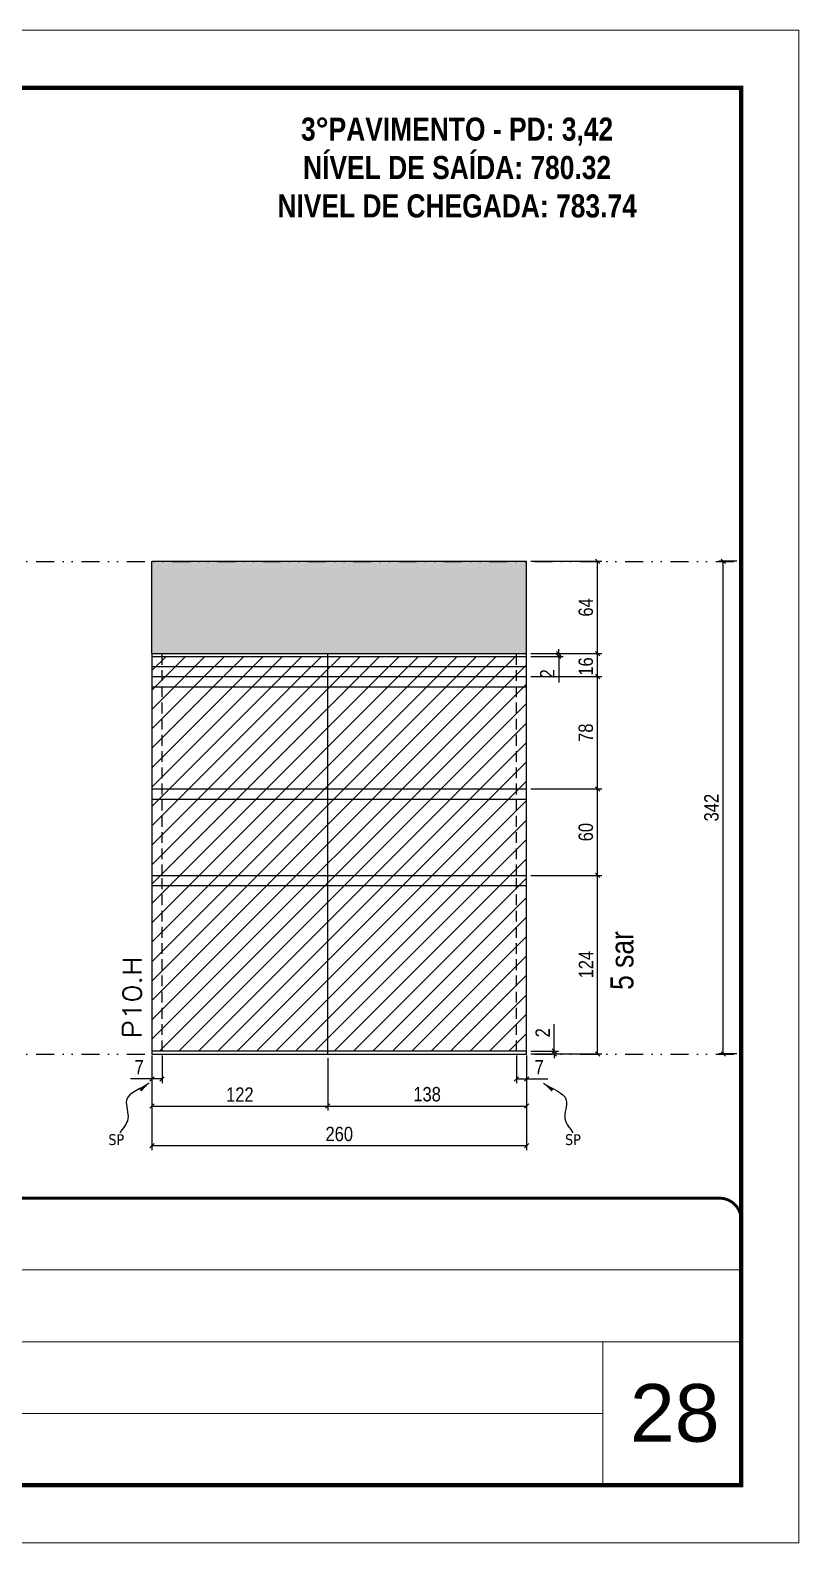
# Model space of a CAD drawing. Extents: x 14400 to 27878, y -21631 to 6985.
# Drawn here: x 20134 to 20667, y -957 to 93 of the extents above; entities that cross this region are included whole.
import ezdxf

# ---------------------------------------------------------------- set-up
doc = ezdxf.new("R2010")
doc.units = 0
for name, pattern in [('CONTINUO', [0]), ('DASHED', [0.75, 0.5, -0.25]), ('DIVIDE2', [0.625, 0.25, -0.125, 0, -0.125, 0, -0.125]), ('HIDDEN', [0.375, 0.25, -0.125])]:
    doc.linetypes.add(name, pattern=pattern)
for name, color, linetype, lineweight in [('CARIMBO', 255, 'Continuous', 9), ('Folhas', 255, 'Continuous', 9), ('Hachura', 251, 'Continuous', 9), ('SARRAFO DE PRESSAO', 251, 'DASHED', 9), ('Texto Seção', 7, 'Continuous', 15)]:
    doc.layers.add(name, color=color, linetype=linetype, lineweight=lineweight)
for name, color, linetype in [('COTA', 241, 'Continuous'), ('NOMENCLATURA', 7, 'Continuous'), ('Nível', 160, 'Continuous'), ('Painéis', 200, 'Continuous'), ('SARR_2.2x7', 40, 'Continuous'), ('Sarrafo de Pressão', 42, 'HIDDEN'), ('texto', 7, 'Continuous')]:
    doc.layers.add(name, color=color, linetype=linetype)
doc.styles.add('ARIAL', font='arial.ttf')
doc.styles.add('ARIAL_NARROW', font='ARIALN.TTF', dxfattribs={"height": 0.2})
doc.styles.add('COTA TECNICA', font='techl___.ttf', dxfattribs={"height": 10})
doc.styles.add('COTA TECNICA-50', font='techl___.ttf', dxfattribs={"height": 10})
doc.styles.add('REGUA-120', font='ROMANS.shx', dxfattribs={"height": 15})
doc.styles.add('ROMANC', font='techb___.ttf', dxfattribs={"height": 2.5})
doc.styles.get("Standard").update_dxf_attribs({"font": 'arial.ttf'})
doc.dimstyles.new('COTA PAINEL-50', dxfattribs={"dimtxt": 10, "dimasz": 3, "dimexe": 3, "dimexo": 3, "dimgap": 3, "dimtad": 1, "dimdec": 1, "dimzin": 12, "dimdsep": 46, "dimtxsty": 'COTA TECNICA-50', "dimblk1": 'OBLIQUE', "dimblk2": 'OBLIQUE', "dimsah": 1, "dimcen": 0.9, "dimclrd": 4, "dimclre": 4, "dimclrt": 240, "dimadec": 1, "dimazin": 3, "dimtfac": 1, "dimtdec": 1, "dimtmove": 0, "dimatfit": 3, "dimfxl": 1, "dimtolj": 1, "dimtzin": 12, "dimarcsym": 0})
doc.dimstyles.new('PAINEL', dxfattribs={"dimtxt": 10, "dimasz": 3, "dimexe": 3, "dimexo": 3, "dimgap": 3, "dimtad": 1, "dimdec": 1, "dimzin": 12, "dimdsep": 46, "dimtxsty": 'COTA TECNICA', "dimblk1": 'OBLIQUE', "dimblk2": 'OBLIQUE', "dimsah": 1, "dimcen": 0.9, "dimclrd": 4, "dimclre": 4, "dimclrt": 240, "dimadec": 1, "dimazin": 3, "dimtfac": 1, "dimtdec": 1, "dimtmove": 0, "dimatfit": 3, "dimfxl": 1, "dimtolj": 1, "dimtzin": 12, "dimarcsym": 0})
doc.dimstyles.get("Standard").update_dxf_attribs({"dimtxt": 0.18, "dimasz": 0.18, "dimexe": 0.18, "dimexo": 0.0625, "dimgap": 0.09, "dimtad": 0, "dimtih": 1, "dimtoh": 1, "dimdec": 4, "dimzin": 0, "dimdsep": 46, "dimtxsty": 'Standard', "dimcen": 0.09, "dimadec": 0, "dimazin": 0, "dimtfac": 1, "dimtdec": 4, "dimtofl": 0, "dimtmove": 0, "dimatfit": 3, "dimfxl": 1, "dimtolj": 1, "dimtzin": 0, "dimarcsym": 0})

# ---------------------------------------------------------------- blocks, each defined once
blk = doc.blocks.new('9999999999')
at = {"color": 30, "linetype": 'CONTINUO'}
for p, q in [((98564.6, 34379.6), (99584, 34379.6)), ((98564.6, 34329.8), (99488, 34329.8)), ((99584, 34329.8), (99488, 34329.8)), ((99488, 34329.8), (99488, 34230.2)), ((98564.6, 34280), (99488, 34280))]:
    blk.add_line(p, q, dxfattribs=at)
at = {"color": 30, "linetype": 'CONTINUO', "const_width": 2}
blk.add_lwpolyline([(99584, 34230.2), (99584, 34414.4, 0.414214), (99569, 34429.4), (98229, 34429.4, 0.414214), (98214, 34414.4), (98214, 34245.2, 0.414214), (98229, 34230.2), (99584, 34230.2)], format="xyb", dxfattribs=at)
at = {"layer": 'Folhas'}
blk.add_lwpolyline([(98139, 34190.2), (99624, 34190.2), (99624, 35240.2), (98139, 35240.2)], close=True, dxfattribs=at)
at = {"layer": 'Folhas', "color": 30, "const_width": 3}
blk.add_lwpolyline([(98214, 34230.2), (99584, 34230.2), (99584, 35200.2), (98214, 35200.2)], close=True, dxfattribs=at)
blk = doc.blocks.new('_Oblique')
at = {"color": 0, "linetype": 'ByBlock', "lineweight": -2}
blk.add_line((-0.5, -0.5), (0.5, 0.5), dxfattribs=at)
blk = doc.blocks.new('*D1429')
at = {"layer": 'COTA', "color": 4, "lineweight": -2, "transparency": 16777216}
for p, q in [((20218, -618.4), (20218, -684.1)), ((20478, -618.4), (20478, -684.1)), ((20478, -681.1), (20218, -681.1))]:
    blk.add_line(p, q, dxfattribs=at)
at = {"layer": 'Defpoints', "color": 0, "transparency": 16777216}
for p in [(20218, -615.4), (20478, -615.4), (20218, -681.1)]:
    blk.add_point(p, dxfattribs=at)
at = {"layer": 'COTA', "color": 4, "lineweight": -2, "transparency": 16777216, "xscale": 3, "yscale": 3, "zscale": 3, "rotation": 180}
blk.add_blockref('_Oblique', (20218, -681.1), dxfattribs=at)
at = {"layer": 'COTA', "color": 4, "lineweight": -2, "transparency": 16777216, "xscale": 3, "yscale": 3, "zscale": 3}
blk.add_blockref('_Oblique', (20478, -681.1), dxfattribs=at)
at = {"layer": 'COTA', "color": 240, "transparency": 16777216, "insert": (20348, -673), "char_height": 10, "attachment_point": 5, "style": 'COTA TECNICA'}
blk.add_mtext('\\A1;260', dxfattribs=at)
blk = doc.blocks.new('*D1430')
at = {"layer": 'COTA', "color": 4, "lineweight": -2, "transparency": 16777216}
for p, q in [((20471, -618.4), (20471, -637.7)), ((20478, -620.4), (20478, -637.7)), ((20471, -634.7), (20478, -634.7)), ((20478, -634.7), (20492.7, -634.7))]:
    blk.add_line(p, q, dxfattribs=at)
at = {"layer": 'Defpoints', "color": 0, "transparency": 16777216}
for p in [(20471, -615.4), (20478, -617.4), (20478, -634.7)]:
    blk.add_point(p, dxfattribs=at)
at = {"layer": 'COTA', "color": 4, "lineweight": -2, "transparency": 16777216, "xscale": 3, "yscale": 3, "zscale": 3, "rotation": 180}
blk.add_blockref('_Oblique', (20471, -634.7), dxfattribs=at)
at = {"layer": 'COTA', "color": 4, "lineweight": -2, "transparency": 16777216, "xscale": 3, "yscale": 3, "zscale": 3}
blk.add_blockref('_Oblique', (20478, -634.7), dxfattribs=at)
at = {"layer": 'COTA', "color": 240, "transparency": 16777216, "insert": (20486.8, -626.6), "char_height": 10, "attachment_point": 5, "style": 'COTA TECNICA-50'}
blk.add_mtext('\\A1;7', dxfattribs=at)
blk = doc.blocks.new('*D1431')
at = {"layer": 'COTA', "color": 4, "lineweight": -2, "transparency": 16777216}
for p, q in [((20225, -618.4), (20225, -637.7)), ((20218, -620.4), (20218, -637.7)), ((20218, -634.7), (20203.2, -634.7)), ((20225, -634.7), (20218, -634.7))]:
    blk.add_line(p, q, dxfattribs=at)
at = {"layer": 'Defpoints', "color": 0, "transparency": 16777216}
for p in [(20218, -617.4), (20225, -615.4), (20218, -634.7)]:
    blk.add_point(p, dxfattribs=at)
at = {"layer": 'COTA', "color": 4, "lineweight": -2, "transparency": 16777216, "xscale": 3, "yscale": 3, "zscale": 3, "rotation": 180}
blk.add_blockref('_Oblique', (20218, -634.7), dxfattribs=at)
at = {"layer": 'COTA', "color": 4, "lineweight": -2, "transparency": 16777216, "xscale": 3, "yscale": 3, "zscale": 3}
blk.add_blockref('_Oblique', (20225, -634.7), dxfattribs=at)
at = {"layer": 'COTA', "color": 240, "transparency": 16777216, "insert": (20209.1, -626.6), "char_height": 10, "attachment_point": 5, "style": 'COTA TECNICA-50'}
blk.add_mtext('\\A1;7', dxfattribs=at)
blk = doc.blocks.new('*D1432')
at = {"layer": 'COTA', "color": 4, "lineweight": -2, "transparency": 16777216}
for p, q in [((20497.2, -615.4), (20497.2, -596.6)), ((20481, -615.4), (20500.2, -615.4)), ((20481, -617.4), (20500.2, -617.4)), ((20497.2, -617.4), (20497.2, -615.4)), ((20497.2, -617.4), (20497.2, -620.4))]:
    blk.add_line(p, q, dxfattribs=at)
at = {"layer": 'Defpoints', "color": 0, "transparency": 16777216}
for p in [(20478, -615.4), (20478, -617.4), (20497.2, -617.4)]:
    blk.add_point(p, dxfattribs=at)
at = {"layer": 'COTA', "color": 4, "lineweight": -2, "transparency": 16777216, "xscale": 3, "yscale": 3, "zscale": 3}
for p, rotation in [((20497.2, -615.4), 270), ((20497.2, -617.4), 90)]:
    blk.add_blockref('_Oblique', p, dxfattribs=dict(at, rotation=rotation))
at = {"layer": 'COTA', "color": 240, "transparency": 16777216, "insert": (20489.2, -602.7), "char_height": 10, "attachment_point": 5, "rotation": 90, "style": 'COTA TECNICA-50'}
blk.add_mtext('\\A1;2', dxfattribs=at)
blk = doc.blocks.new('*D1433')
at = {"layer": 'COTA', "color": 4, "linetype": 'ByBlock', "lineweight": -2, "transparency": 16777216}
for p, q in [((20481, -493.4), (20530.3, -493.4)), ((20527.3, -617.4), (20527.3, -493.4)), ((20481, -617.4), (20530.3, -617.4))]:
    blk.add_line(p, q, dxfattribs=at)
at = {"layer": 'Defpoints', "color": 0, "linetype": 'ByBlock', "transparency": 16777216}
for p in [(20478, -493.4), (20527.3, -493.4), (20478, -617.4)]:
    blk.add_point(p, dxfattribs=at)
at = {"layer": 'COTA', "color": 4, "linetype": 'ByBlock', "lineweight": -2, "transparency": 16777216, "xscale": 3, "yscale": 3, "zscale": 3}
for p, rotation in [((20527.3, -493.4), 90), ((20527.3, -617.4), 270)]:
    blk.add_blockref('_Oblique', p, dxfattribs=dict(at, rotation=rotation))
at = {"layer": 'COTA', "color": 240, "linetype": 'ByBlock', "transparency": 16777216, "insert": (20519.3, -555.4), "char_height": 10, "attachment_point": 5, "rotation": 90, "style": 'COTA TECNICA'}
blk.add_mtext('\\A1;124', dxfattribs=at)
blk = doc.blocks.new('*D1434')
at = {"layer": 'COTA', "color": 4, "linetype": 'ByBlock', "lineweight": -2, "transparency": 16777216}
for p, q in [((20481, -493.4), (20530.3, -493.4)), ((20527.3, -617.4), (20527.3, -493.4)), ((20481, -617.4), (20530.3, -617.4))]:
    blk.add_line(p, q, dxfattribs=at)
at = {"layer": 'Defpoints', "color": 0, "linetype": 'ByBlock', "transparency": 16777216}
for p in [(20478, -493.4), (20527.3, -493.4), (20478, -617.4)]:
    blk.add_point(p, dxfattribs=at)
at = {"layer": 'COTA', "color": 4, "linetype": 'ByBlock', "lineweight": -2, "transparency": 16777216, "xscale": 3, "yscale": 3, "zscale": 3}
for p, rotation in [((20527.3, -493.4), 90), ((20527.3, -617.4), 270)]:
    blk.add_blockref('_Oblique', p, dxfattribs=dict(at, rotation=rotation))
at = {"layer": 'COTA', "color": 240, "linetype": 'ByBlock', "transparency": 16777216, "insert": (20519.3, -555.4), "char_height": 10, "attachment_point": 5, "rotation": 90, "style": 'COTA TECNICA'}
blk.add_mtext('\\A1;124', dxfattribs=at)
blk = doc.blocks.new('*D1435')
at = {"layer": 'COTA', "color": 4, "lineweight": -2, "transparency": 16777216}
for p, q in [((20340, -620.4), (20340, -656.6)), ((20478, -620.4), (20478, -656.6)), ((20340, -653.6), (20478, -653.6))]:
    blk.add_line(p, q, dxfattribs=at)
at = {"layer": 'Defpoints', "color": 0, "transparency": 16777216}
for p in [(20340, -617.4), (20478, -617.4), (20478, -653.6)]:
    blk.add_point(p, dxfattribs=at)
at = {"layer": 'COTA', "color": 4, "lineweight": -2, "transparency": 16777216, "xscale": 3, "yscale": 3, "zscale": 3, "rotation": 180}
blk.add_blockref('_Oblique', (20340, -653.6), dxfattribs=at)
at = {"layer": 'COTA', "color": 4, "lineweight": -2, "transparency": 16777216, "xscale": 3, "yscale": 3, "zscale": 3}
blk.add_blockref('_Oblique', (20478, -653.6), dxfattribs=at)
at = {"layer": 'COTA', "color": 240, "transparency": 16777216, "insert": (20409, -645.4), "char_height": 10, "attachment_point": 5, "style": 'COTA TECNICA'}
blk.add_mtext('\\A1;138', dxfattribs=at)
blk = doc.blocks.new('*D1436')
at = {"layer": 'COTA', "color": 4, "lineweight": -2, "transparency": 16777216}
for p, q in [((20218, -620.4), (20218, -656.6)), ((20340, -620.4), (20340, -656.6)), ((20218, -653.6), (20340, -653.6))]:
    blk.add_line(p, q, dxfattribs=at)
at = {"layer": 'Defpoints', "color": 0, "transparency": 16777216}
for p in [(20218, -617.4), (20340, -617.4), (20340, -653.6)]:
    blk.add_point(p, dxfattribs=at)
at = {"layer": 'COTA', "color": 4, "lineweight": -2, "transparency": 16777216, "xscale": 3, "yscale": 3, "zscale": 3, "rotation": 180}
blk.add_blockref('_Oblique', (20218, -653.6), dxfattribs=at)
at = {"layer": 'COTA', "color": 4, "lineweight": -2, "transparency": 16777216, "xscale": 3, "yscale": 3, "zscale": 3}
blk.add_blockref('_Oblique', (20340, -653.6), dxfattribs=at)
at = {"layer": 'COTA', "color": 240, "transparency": 16777216, "insert": (20279, -645.6), "char_height": 10, "attachment_point": 5, "style": 'COTA TECNICA'}
blk.add_mtext('\\A1;122', dxfattribs=at)
blk = doc.blocks.new('*D1932')
at = {"layer": 'COTA', "color": 4, "lineweight": -2, "transparency": 16777216}
for p, q in [((20624, -275.4), (20611.6, -275.4)), ((20614.6, -617.4), (20614.6, -275.4)), ((20624, -617.4), (20611.6, -617.4))]:
    blk.add_line(p, q, dxfattribs=at)
at = {"layer": 'Defpoints', "color": 0, "transparency": 16777216}
for p in [(20614.6, -275.4), (20627, -275.4), (20627, -617.4)]:
    blk.add_point(p, dxfattribs=at)
at = {"layer": 'COTA', "color": 4, "lineweight": -2, "transparency": 16777216, "xscale": 3, "yscale": 3, "zscale": 3}
for p, rotation in [((20614.6, -275.4), 90), ((20614.6, -617.4), 270)]:
    blk.add_blockref('_Oblique', p, dxfattribs=dict(at, rotation=rotation))
at = {"layer": 'COTA', "color": 240, "transparency": 16777216, "insert": (20606.4, -446.4), "char_height": 10, "attachment_point": 5, "rotation": 90, "style": 'COTA TECNICA'}
blk.add_mtext('\\A1;342', dxfattribs=at)
blk = doc.blocks.new('*D1934')
at = {"layer": 'COTA', "color": 4, "lineweight": -2, "transparency": 16777216}
for p, q in [((20481, -433.4), (20530.3, -433.4)), ((20527.3, -493.4), (20527.3, -433.4)), ((20481, -493.4), (20530.3, -493.4))]:
    blk.add_line(p, q, dxfattribs=at)
at = {"layer": 'Defpoints', "color": 0, "transparency": 16777216}
for p in [(20478, -433.4), (20527.3, -433.4), (20478, -493.4)]:
    blk.add_point(p, dxfattribs=at)
at = {"layer": 'COTA', "color": 4, "lineweight": -2, "transparency": 16777216, "xscale": 3, "yscale": 3, "zscale": 3}
for p, rotation in [((20527.3, -433.4), 90), ((20527.3, -493.4), 270)]:
    blk.add_blockref('_Oblique', p, dxfattribs=dict(at, rotation=rotation))
at = {"layer": 'COTA', "color": 240, "transparency": 16777216, "insert": (20519.2, -463.4), "char_height": 10, "attachment_point": 5, "rotation": 90, "style": 'COTA TECNICA'}
blk.add_mtext('\\A1;60', dxfattribs=at)
blk = doc.blocks.new('*D1935')
at = {"layer": 'COTA', "color": 4, "lineweight": -2, "transparency": 16777216}
for p, q in [((20481, -355.4), (20530.3, -355.4)), ((20527.3, -433.4), (20527.3, -355.4)), ((20481, -433.4), (20530.3, -433.4))]:
    blk.add_line(p, q, dxfattribs=at)
at = {"layer": 'Defpoints', "color": 0, "transparency": 16777216}
for p in [(20478, -355.4), (20527.3, -355.4), (20478, -433.4)]:
    blk.add_point(p, dxfattribs=at)
at = {"layer": 'COTA', "color": 4, "lineweight": -2, "transparency": 16777216, "xscale": 3, "yscale": 3, "zscale": 3}
for p, rotation in [((20527.3, -355.4), 90), ((20527.3, -433.4), 270)]:
    blk.add_blockref('_Oblique', p, dxfattribs=dict(at, rotation=rotation))
at = {"layer": 'COTA', "color": 240, "transparency": 16777216, "insert": (20519.2, -394.4), "char_height": 10, "attachment_point": 5, "rotation": 90, "style": 'COTA TECNICA'}
blk.add_mtext('\\A1;78', dxfattribs=at)
blk = doc.blocks.new('*D1936')
at = {"layer": 'COTA', "color": 4, "lineweight": -2, "transparency": 16777216}
for p, q in [((20481, -339.4), (20530.3, -339.4)), ((20527.3, -355.4), (20527.3, -339.4)), ((20481, -355.4), (20530.3, -355.4))]:
    blk.add_line(p, q, dxfattribs=at)
at = {"layer": 'Defpoints', "color": 0, "transparency": 16777216}
for p in [(20478, -339.4), (20527.3, -339.4), (20478, -355.4)]:
    blk.add_point(p, dxfattribs=at)
at = {"layer": 'COTA', "color": 4, "lineweight": -2, "transparency": 16777216, "xscale": 3, "yscale": 3, "zscale": 3}
for p, rotation in [((20527.3, -339.4), 90), ((20527.3, -355.4), 270)]:
    blk.add_blockref('_Oblique', p, dxfattribs=dict(at, rotation=rotation))
at = {"layer": 'COTA', "color": 240, "transparency": 16777216, "insert": (20519.2, -348.4), "char_height": 10, "attachment_point": 5, "rotation": 90, "style": 'COTA TECNICA'}
blk.add_mtext('\\A1;16', dxfattribs=at)
blk = doc.blocks.new('*D1937')
at = {"layer": 'COTA', "color": 4, "lineweight": -2, "transparency": 16777216}
for p, q in [((20481, -275.4), (20530.3, -275.4)), ((20527.3, -339.4), (20527.3, -275.4)), ((20481, -339.4), (20530.3, -339.4))]:
    blk.add_line(p, q, dxfattribs=at)
at = {"layer": 'Defpoints', "color": 0, "transparency": 16777216}
for p in [(20478, -275.4), (20527.3, -275.4), (20478, -339.4)]:
    blk.add_point(p, dxfattribs=at)
at = {"layer": 'COTA', "color": 4, "lineweight": -2, "transparency": 16777216, "xscale": 3, "yscale": 3, "zscale": 3}
for p, rotation in [((20527.3, -275.4), 90), ((20527.3, -339.4), 270)]:
    blk.add_blockref('_Oblique', p, dxfattribs=dict(at, rotation=rotation))
at = {"layer": 'COTA', "color": 240, "transparency": 16777216, "insert": (20519.2, -307.4), "char_height": 10, "attachment_point": 5, "rotation": 90, "style": 'COTA TECNICA'}
blk.add_mtext('\\A1;64', dxfattribs=at)
blk = doc.blocks.new('*D2180')
at = {"layer": 'COTA', "color": 4, "lineweight": -2, "transparency": 16777216}
for p, q in [((20481, -339.4), (20503.4, -339.4)), ((20481, -341.4), (20503.4, -341.4)), ((20500.4, -339.4), (20500.4, -336.4)), ((20500.4, -339.4), (20500.4, -341.4)), ((20500.4, -341.4), (20500.4, -359.6))]:
    blk.add_line(p, q, dxfattribs=at)
at = {"layer": 'Defpoints', "color": 0, "transparency": 16777216}
for p in [(20478, -339.4), (20478, -341.4), (20500.4, -341.4)]:
    blk.add_point(p, dxfattribs=at)
at = {"layer": 'COTA', "color": 4, "lineweight": -2, "transparency": 16777216, "xscale": 3, "yscale": 3, "zscale": 3}
for p, rotation in [((20500.4, -339.4), 270), ((20500.4, -341.4), 90)]:
    blk.add_blockref('_Oblique', p, dxfattribs=dict(at, rotation=rotation))
at = {"layer": 'COTA', "color": 240, "transparency": 16777216, "insert": (20492.4, -353.5), "char_height": 10, "attachment_point": 5, "rotation": 90, "style": 'COTA TECNICA'}
blk.add_mtext('\\A1;2', dxfattribs=at)

msp = doc.modelspace()

# ---------------------------------------------------------------- hatches: boundary and pattern name
at = {"layer": 'COTA'}
h = msp.add_hatch(dxfattribs=at)
h.set_pattern_fill('AR-CONC', color=256, scale=0.03)
h.set_pattern_definition([(50, (0, 2), (5.4655401, -0.4781726), [0.5715, -6.2865]), (355, (0, 2), (-1.0573026, 5.7317054), [0.4572, -5.0292175]), (100.451445, (0.4555, 1.96), (4.4082374, 5.2535326), [0.4857003, -5.3427073]), (46.1842, (0, 3.524), (8.1323712, -1.2612698), [0.85725, -9.42975]), (96.635558, (0.678, 3.419), (7.122124, 7.4227837), [0.7285507, -8.0140682]), (351.18415, (0, 3.524), (7.122124, 7.4227837), [0.685799, -7.543792]), (21, (0.762, 3.143), (4.5484317, -3.0679559), [0.5715, -6.2865]), (326, (0.762, 3.143), (1.8540609, 5.525639), [0.4572, -5.0292]), (71.451445, (1.141, 2.8873), (6.4024926, 2.457683), [0.4857003, -5.3426981]), (37.5, (0, 2), (0.0926581, 2.53665117), [0, -4.96824, 0, -5.1054, 0, -5.04825]), (7.5, (0, 2), (2.00458988, 3.00541724), [0, -2.91084, 0, -4.85394, 0, -1.92405]), (327.5, (-1.6993, 2), (4.06771786, -0.17186232), [0, -1.905, 0, -5.9436, 0, -7.8867]), (317.5, (-2.4613, 2), (4.44387544, 0.7627947), [0, -2.4765, 0, -3.94716, 0, -5.6007])])
h.paths.add_polyline_path([(20217.97, -275.44), (20217.97, -339.44), (20477.97, -339.44), (20477.97, -275.44)])
at = {"layer": 'Hachura', "linetype": 'ByBlock'}
h = msp.add_hatch(dxfattribs=at)
h.set_pattern_fill('ANSI31', color=256, scale=3)
h.paths.add_polyline_path([(19433.69, -277.44), (19311.69, -277.44), (19311.69, -311.44), (19433.69, -311.44)])
h.paths.add_polyline_path([(19511.69, -277.44), (19433.69, -277.44), (19433.69, -311.44), (19511.69, -311.44)])
h.paths.add_polyline_path([(19883.82, -291.44), (19668.82, -291.44), (19668.82, -339.44), (19645.82, -339.44), (19645.82, -401.44), (19883.82, -401.44)])
h.paths.add_polyline_path([(20065.66, -339.46), (20046.66, -339.46), (20046.66, -465.44), (20065.66, -465.44)])
h.paths.add_polyline_path([(20339.97, -341.44), (20217.97, -341.44), (20217.97, -355.44), (20339.97, -355.44)])
h.paths.add_polyline_path([(20477.97, -341.44), (20339.97, -341.44), (20339.97, -355.44), (20477.97, -355.44)])
h = msp.add_hatch(dxfattribs=at)
h.set_pattern_fill('ANSI31', color=256, scale=3)
h.paths.add_polyline_path([(19433.69, -311.44), (19311.69, -311.44), (19311.69, -403.44), (19433.69, -403.44)])
h.paths.add_polyline_path([(19511.69, -311.44), (19433.69, -311.44), (19433.69, -403.44), (19511.69, -403.44)])
h.paths.add_polyline_path([(19511.69, -403.44), (19433.69, -403.44), (19433.69, -493.44), (19511.69, -493.44)])
h.paths.add_polyline_path([(19433.69, -403.44), (19311.69, -403.44), (19311.69, -493.44), (19433.69, -493.44)])
h.paths.add_polyline_path([(19433.69, -493.44), (19311.69, -493.44), (19311.69, -615.44), (19433.69, -615.44)])
h.paths.add_polyline_path([(19511.69, -493.44), (19433.69, -493.44), (19433.69, -615.44), (19511.69, -615.44)])
h.paths.add_polyline_path([(19883.82, -493.44), (19645.82, -493.44), (19645.82, -615.44), (19883.82, -615.44)])
h.paths.add_polyline_path([(19883.82, -403.44), (19645.82, -403.44), (19645.82, -493.44), (19883.82, -493.44)])
h.paths.add_polyline_path([(20065.66, -465.44), (20046.66, -465.44), (20046.66, -615.44), (20065.66, -615.44)])
h.paths.add_polyline_path([(20339.97, -493.44), (20217.97, -493.44), (20217.97, -615.44), (20339.97, -615.44)])
h.paths.add_polyline_path([(20477.97, -493.44), (20339.97, -493.44), (20339.97, -615.44), (20477.97, -615.44)])
h.paths.add_polyline_path([(20477.97, -433.44), (20339.97, -433.44), (20339.97, -493.44), (20477.97, -493.44)])
h.paths.add_polyline_path([(20339.97, -433.44), (20217.97, -433.44), (20217.97, -493.44), (20339.97, -493.44)])
h.paths.add_polyline_path([(20339.97, -355.44), (20217.97, -355.44), (20217.97, -433.44), (20339.97, -433.44)])
h.paths.add_polyline_path([(20477.97, -355.44), (20339.97, -355.44), (20339.97, -433.44), (20477.97, -433.44)])

# ---------------------------------------------------------------- linework, layer by layer
at = {"layer": 'COTA', "linetype": 'ByBlock'}
for p, q in [((20477.97, -275.44), (20217.97, -275.44)), ((20217.97, -339.44), (20217.97, -275.44)), ((20477.97, -339.44), (20477.97, -275.44))]:
    msp.add_line(p, q, dxfattribs=at)
at = {"layer": 'Nível', "color": 4, "linetype": 'DIVIDE2', "ltscale": 50}
for p, q in [((19256.97, -275.44), (20626.97, -275.44)), ((19256.97, -617.44), (20626.97, -617.44))]:
    msp.add_line(p, q, dxfattribs=at)
at = {"layer": 'Painéis'}
for p, q in [((20217.97, -339.44), (20217.97, -615.44)), ((20217.97, -339.44), (20477.97, -339.44)), ((20217.97, -341.44), (20477.97, -341.44)), ((20339.97, -617.44), (20339.97, -339.44)), ((20477.97, -615.44), (20477.97, -339.44)), ((20217.97, -355.44), (20477.97, -355.44)), ((20217.97, -433.44), (20477.97, -433.44)), ((20217.97, -493.44), (20477.97, -493.44))]:
    msp.add_line(p, q, dxfattribs=at)
msp.add_lwpolyline([(20477.97, -615.44), (20217.97, -615.44), (20217.97, -617.44), (20477.97, -617.44)], close=True, dxfattribs=at)
at = {"layer": 'SARR_2.2x7'}
for p, q in [((20217.97, -348.44), (20477.97, -348.44)), ((20217.97, -362.44), (20477.97, -362.44)), ((20217.97, -440.44), (20477.97, -440.44)), ((20217.97, -500.44), (20477.97, -500.44))]:
    msp.add_line(p, q, dxfattribs=at)
at = {"layer": 'Sarrafo de Pressão', "ltscale": 30}
for p, q in [((20224.97, -493.44), (20224.97, -339.44)), ((20470.97, -493.44), (20470.97, -339.44)), ((20224.97, -615.44), (20224.97, -493.44)), ((20470.97, -615.44), (20470.97, -493.44))]:
    msp.add_line(p, q, dxfattribs=at)

# ---------------------------------------------------------------- block references
at = {"layer": 'SARRAFO DE PRESSAO', "color": 6, "linetype": 'ByBlock'}
msp.add_blockref('9999999999', (-78957.01, -35146.93), dxfattribs=at)

# ---------------------------------------------------------------- texts
at = {"layer": 'CARIMBO', "style": 'ARIAL'}
msp.add_text('28', height=40, dxfattribs=at).set_placement((20549.83, -886.58))
at = {"layer": 'NOMENCLATURA', "style": 'ARIAL_NARROW'}
msp.add_text('5 sar', height=16, rotation=90, dxfattribs=at).set_placement((20552.22, -572.92))
at = {"layer": 'NOMENCLATURA', "color": 2, "insert": (20429.81, 59.34), "char_height": 16, "attachment_point": 2, "style": 'ROMANC'}
msp.add_mtext_dynamic_manual_height_columns('\\P3°PAVIMENTO - PD: 3,42\\PNÍVEL DE SAÍDA: 780.32\\PNIVEL DE CHEGADA: 783.74', width=432.3511, gutter_width=1, heights=[0], dxfattribs=at)
at = {"layer": 'texto', "color": 0, "char_height": 7.5, "attachment_point": 5}
for insert in [(20193.2, -676.93), (20510.22, -676.93)]:
    msp.add_mtext('{\\fTahoma|b0|i0|c0|p34;\\C4;SP}', dxfattribs=dict(at, insert=insert))
at = {"layer": 'Texto Seção', "style": 'REGUA-120', "width": 1.1}
msp.add_text('P10.H', height=13, rotation=90, dxfattribs=at).set_placement((20210.73, -606.68))

# ---------------------------------------------------------------- dimensions: what is measured, and where the dimension line sits
at = {"layer": 'COTA'}
for base, p1, p2, angle, dimstyle, picture, middle in [((20527.34, -275.44), (20477.97, -339.44), (20477.97, -275.44), 90, 'PAINEL', '*D1937', (20519.24, -307.44)), ((20614.59, -275.44), (20626.97, -617.44), (20626.97, -275.44), 90, 'PAINEL', '*D1932', (20606.37, -446.44)), ((20500.44, -341.44), (20477.97, -339.44), (20477.97, -341.44), 90, 'PAINEL', '*D2180', (20492.44, -353.5)), ((20527.34, -433.44), (20477.97, -493.44), (20477.97, -433.44), 90, 'PAINEL', '*D1934', (20519.24, -463.44)), ((20217.97, -634.68), (20224.97, -615.44), (20217.97, -617.44), 180, 'COTA PAINEL-50', '*D1431', (20209.11, -626.61))]:
    dim = msp.add_linear_dim(base=base, p1=p1, p2=p2, angle=angle, dimstyle=dimstyle, dxfattribs=at)
    dim.commit()
    dim.dimension.update_dxf_attribs({"geometry": picture, "text_midpoint": middle})
dim = msp.add_linear_dim(base=(20527.34, -339.44), p1=(20477.97, -355.44), p2=(20477.97, -339.44), angle=90, dimstyle='PAINEL', override={"dimtmove": 1}, dxfattribs=at)
dim.commit()
dim.dimension.update_dxf_attribs({"geometry": '*D1936', "text_midpoint": (20527.34, -348.44), "dimtype": 160})
for base, p1, p2, angle, override, picture, middle in [((20527.34, -355.44), (20477.97, -433.44), (20477.97, -355.44), 90, {"dimtmove": 1}, '*D1935', (20519.25, -394.44)), ((20217.97, -681.06), (20477.97, -615.44), (20217.97, -615.44), 180, {"dimarcsym": 2}, '*D1429', (20347.97, -672.96))]:
    dim = msp.add_linear_dim(base=base, p1=p1, p2=p2, angle=angle, dimstyle='PAINEL', override=override, dxfattribs=at)
    dim.commit()
    dim.dimension.update_dxf_attribs({"geometry": picture, "text_midpoint": middle})
at = {"layer": 'COTA', "linetype": 'ByBlock'}
for picture in ['*D1433', '*D1434']:
    dim = msp.add_aligned_dim(p1=(20477.97, -617.44), p2=(20477.97, -493.44), distance=-49.37, dimstyle='PAINEL', dxfattribs=at)
    dim.commit()
    dim.dimension.update_dxf_attribs({"geometry": picture, "text_midpoint": (20519.27, -555.44)})
at = {"layer": 'COTA'}
dim = msp.add_linear_dim(base=(20497.23, -617.44), p1=(20477.97, -615.44), p2=(20477.97, -617.44), angle=90, dimstyle='COTA PAINEL-50', dxfattribs=at)
dim.commit()
dim.dimension.update_dxf_attribs({"geometry": '*D1432', "text_midpoint": (20497.23, -602.69), "dimtype": 160})
for base, p1, p2, dimstyle, picture, middle in [((20339.97, -653.62), (20217.97, -617.44), (20339.97, -617.44), 'PAINEL', '*D1436', (20278.97, -645.56)), ((20477.97, -634.68), (20470.97, -615.44), (20477.97, -617.44), 'COTA PAINEL-50', '*D1430', (20486.84, -626.61))]:
    dim = msp.add_linear_dim(base=base, p1=p1, p2=p2, dimstyle=dimstyle, dxfattribs=at)
    dim.commit()
    dim.dimension.update_dxf_attribs({"geometry": picture, "text_midpoint": middle})
dim = msp.add_linear_dim(base=(20477.97, -653.62), p1=(20339.97, -617.44), p2=(20477.97, -617.44), dimstyle='PAINEL', override={"dimtmove": 1}, dxfattribs=at)
dim.commit()
dim.dimension.update_dxf_attribs({"geometry": '*D1435', "text_midpoint": (20408.97, -645.38)})

# ---------------------------------------------------------------- leaders
at = {"layer": 'COTA', "path_type": 1}
for points in [[(20216.15, -637.62), (20200.36, -649.46), (20201.29, -662.46), (20195.73, -672.24)], [(20489.8, -637.62), (20505.59, -649.46), (20504.66, -662.46), (20510.22, -672.24)]]:
    msp.add_leader(points, dimstyle='Standard', override={"dimasz": 8}, dxfattribs=at)

doc.saveas('drawing.dxf')
